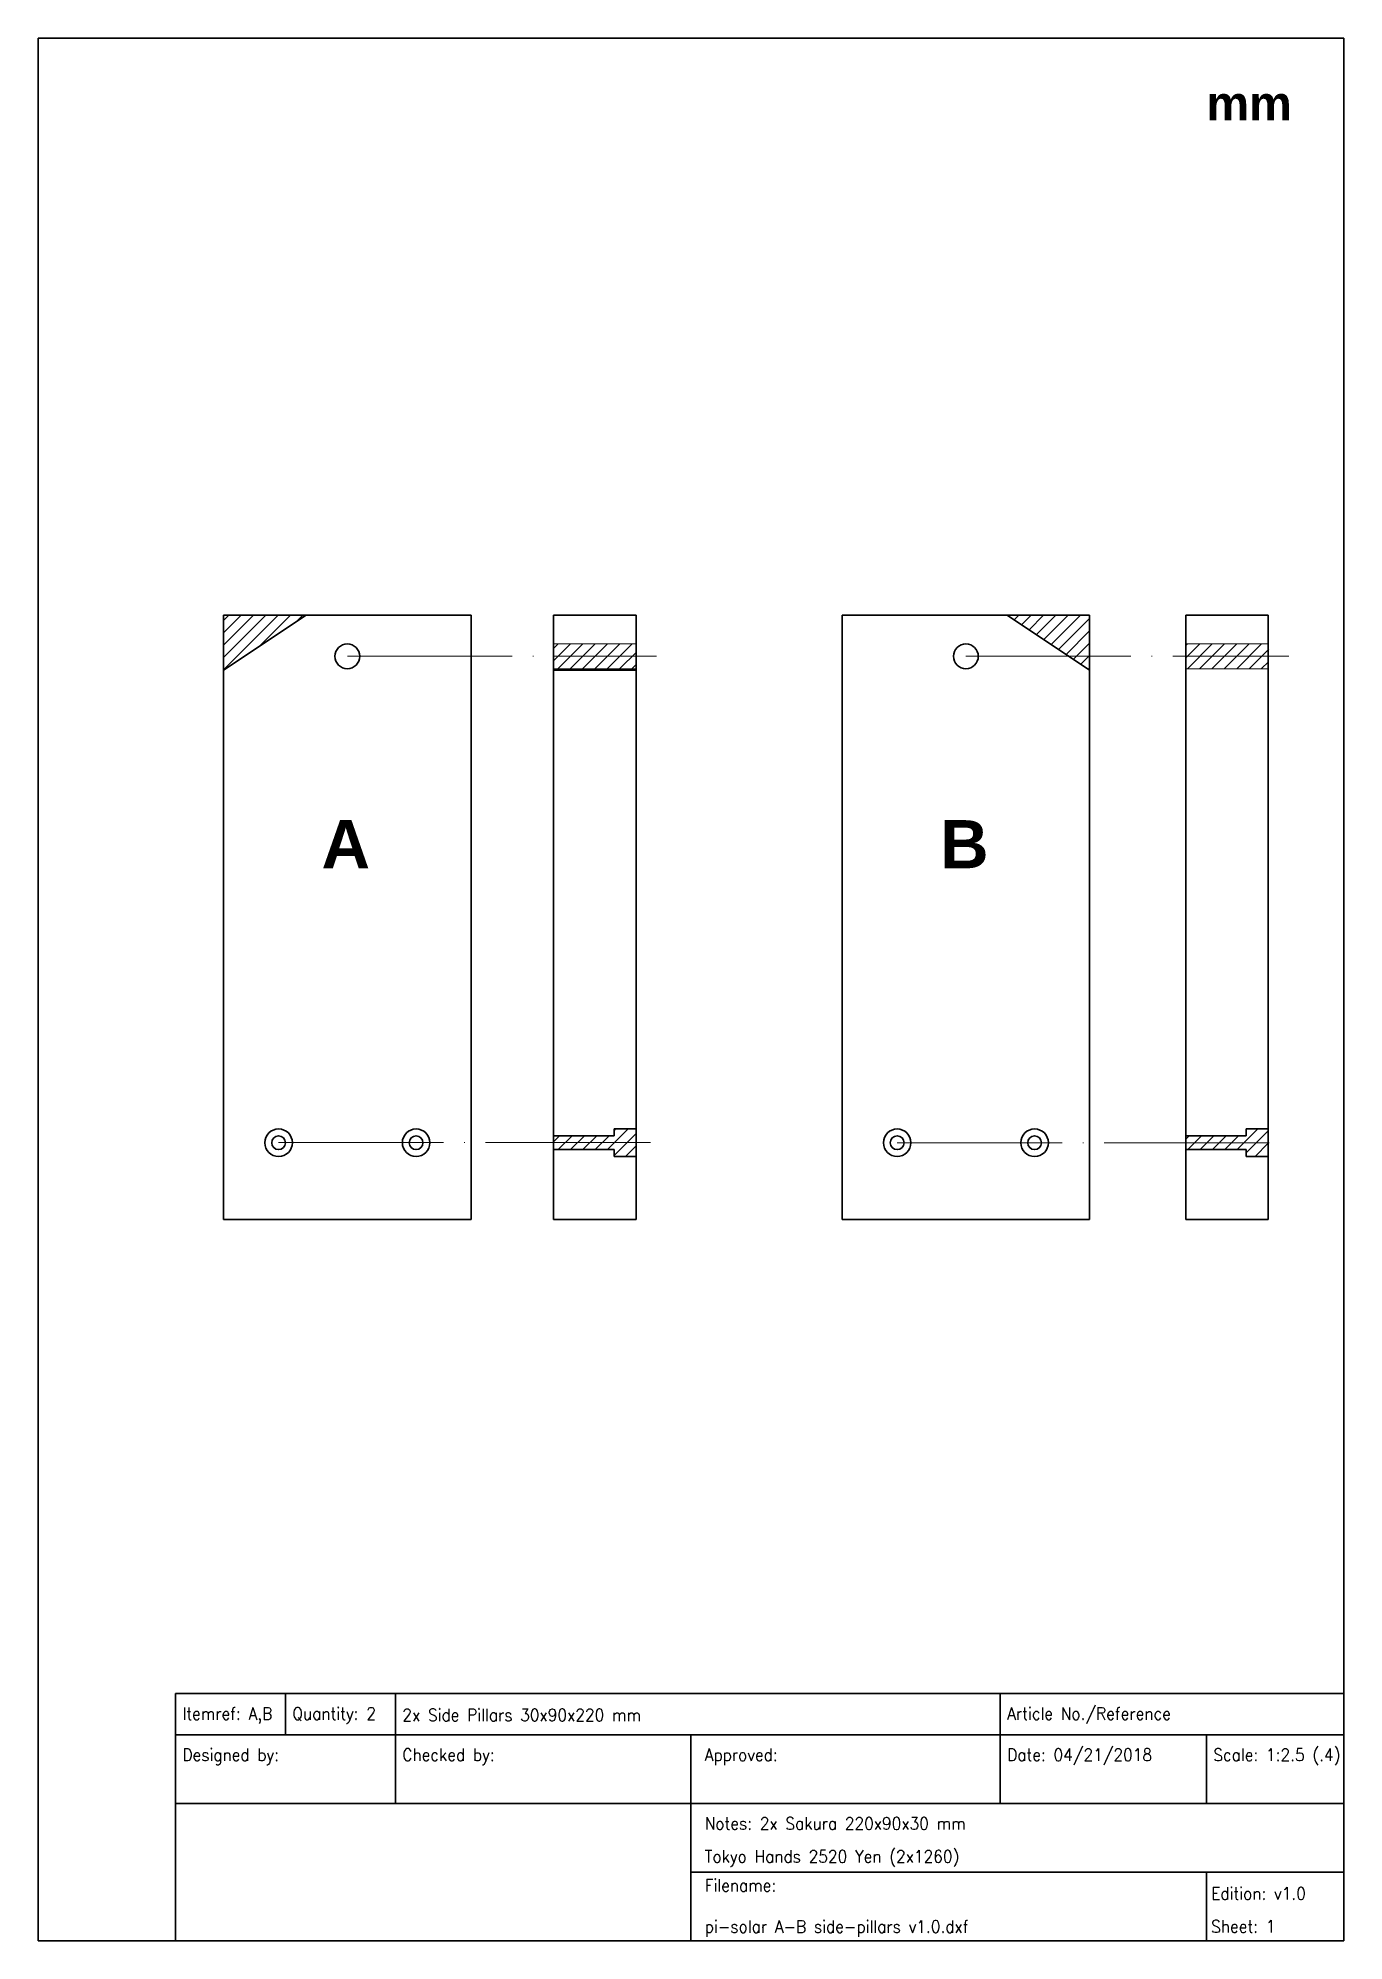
# Model space of a CAD drawing. Header units: millimetres. Extents: x 10 to 200, y 10 to 287.
import ezdxf

# ---------------------------------------------------------------- set-up
doc = ezdxf.new("R2010")
doc.units = ezdxf.units.MM
doc.linetypes.add('ACAD_ISO04W100', pattern=[30, 24, -3, 0, -3])
for name, color, linetype, lineweight, true_color in [('0 ... Background', 18, 'Continuous', 35, 0x000000), ('0 ... Base', 18, 'Continuous', 35, 0x000000), ('0 ... Construction', 18, 'ACAD_ISO04W100', 9, 0x000000), ('0 ... Cut', 18, 'Continuous', 35, 0x000000), ('0 ... Numbering', 18, 'Continuous', 70, 0x000000), ('0 ... Waste', 18, 'Continuous', 9, 0x000000)]:
    doc.layers.add(name, color=color, linetype=linetype, lineweight=lineweight, true_color=true_color)
doc.styles.add('textstyle11', font='Standard')
doc.styles.add('textstyle12', font='Standard')
doc.styles.add('textstyle13', font='Standard')
doc.styles.add('textstyle14', font='')
doc.styles.add('textstyle15', font='')
doc.styles.add('textstyle16', font='')
doc.styles.add('textstyle17', font='Standard')
doc.styles.add('textstyle18', font='Standard')
doc.styles.add('textstyle19', font='Standard')
doc.styles.add('textstyle20', font='Standard')
doc.styles.add('textstyle21', font='Standard')
doc.styles.add('textstyle22', font='Standard')
doc.styles.add('textstyle23', font='Standard')
doc.styles.add('textstyle24', font='Standard')
doc.styles.add('textstyle26', font='Standard')
doc.styles.get('textstyle14').set_extended_font_data('Arial', bold=True)
doc.styles.get('textstyle15').set_extended_font_data('Arial', bold=True)
doc.styles.get('textstyle16').set_extended_font_data('Arial', bold=True)
pattern_1 = [(405, (0, 0), (-0.8980256, 0.8980256), [])]

msp = doc.modelspace()

# ---------------------------------------------------------------- hatches: boundary and pattern name
at = {"layer": '0 ... Waste'}
h = msp.add_hatch(dxfattribs=at)
h.set_pattern_fill('ANSI31', color=256, scale=0.4, style=0, pattern_type=0)
h.paths.add_polyline_path([(49, 203), (37, 195), (37, 203)], flags=0)
h = msp.add_hatch(dxfattribs=at)
h.set_pattern_fill('ANSI31', color=256, scale=0.4, style=0, pattern_type=0)
h.paths.add_polyline_path([(163, 195), (151, 203), (163, 203)], flags=0)
h = msp.add_hatch(dxfattribs=at)
h.set_pattern_fill('LINE', color=256, scale=0.4, angle=225, style=0, pattern_type=0)
h.set_pattern_definition(pattern_1)
h.paths.add_polyline_path([(92.77, 195.22), (85, 195.2), (85, 198.8), (93, 198.8), (93.87, 198.75), (97.07, 198.75), (97, 195.2), (94.13, 195.22)], flags=0)
h = msp.add_hatch(dxfattribs=at)
h.set_pattern_fill('LINE', color=256, scale=0.4, angle=225, style=0, pattern_type=0)
h.set_pattern_definition(pattern_1)
h.paths.add_polyline_path([(184.77, 195.22), (177, 195.2), (177, 198.8), (185, 198.8), (185.87, 198.75), (189.07, 198.75), (189, 195.2), (186.13, 195.22)], flags=0)
h = msp.add_hatch(dxfattribs=at)
h.set_pattern_fill('LINE', color=256, scale=0.4, angle=225, style=0, pattern_type=0)
h.set_pattern_definition(pattern_1)
h.paths.add_polyline_path([(93.8, 125.2), (85, 125.2), (85, 127.2), (93.8, 127.2), (93.8, 128.2), (97, 128.2), (97, 124.2), (93.8, 124.2)], flags=0)
h = msp.add_hatch(dxfattribs=at)
h.set_pattern_fill('LINE', color=256, scale=0.4, angle=225, style=0, pattern_type=0)
h.set_pattern_definition(pattern_1)
h.paths.add_polyline_path([(185.8, 125.2), (177, 125.2), (177, 127.2), (185.8, 127.2), (185.8, 128.2), (189, 128.2), (189, 124.2), (185.8, 124.2)], flags=0)

# ---------------------------------------------------------------- linework, layer by layer
at = {"layer": '0 ... Background', "linetype": 'Continuous'}
for p, q in [((200, 287), (10, 287)), ((10, 287), (10, 10)), ((200, 10), (200, 287)), ((30, 46), (200, 46)), ((30, 40), (30, 46)), ((46, 40), (46, 46)), ((62, 40), (62, 46)), ((150, 40), (150, 46)), ((30, 40), (200, 40)), ((30, 10), (30, 40)), ((62, 30), (62, 40)), ((105, 30), (105, 40)), ((150, 30), (150, 40)), ((180, 30), (180, 40)), ((30, 30), (200, 30)), ((105, 10), (105, 30)), ((105, 20), (200, 20)), ((180, 10), (180, 20)), ((105, 10), (105, 15)), ((10, 10), (200, 10))]:
    msp.add_line(p, q, dxfattribs=at)
at = {"layer": '0 ... Base'}
for p, q in [((49, 203), (37, 195)), ((37, 195), (37, 203)), ((37, 203), (49, 203)), ((49, 203), (73, 203)), ((73, 115), (73, 203)), ((85, 203), (97, 203)), ((85, 198.8), (85, 203)), ((97, 198.8), (97, 203)), ((127, 203), (151, 203)), ((127, 115), (127, 203)), ((151, 203), (163, 195)), ((151, 203), (163, 203)), ((163, 195), (163, 203)), ((177, 203), (189, 203)), ((177, 198.8), (177, 203)), ((189, 198.8), (189, 203)), ((85, 195.2), (85, 198.8)), ((85, 198.8), (85, 198.8)), ((97, 195.2), (97, 198.8)), ((177, 195.2), (177, 198.8)), ((177, 198.8), (177, 198.8)), ((189, 195.2), (189, 198.8)), ((37, 115), (37, 195)), ((85, 115), (85, 195.2)), ((85, 195), (97, 195)), ((97, 115), (97, 195.2)), ((163, 115), (163, 195)), ((177, 115), (177, 195.2)), ((189, 115), (189, 195.2)), ((97, 128.2), (93.8, 128.2)), ((93.8, 127.2), (93.8, 128.2)), ((189, 128.2), (185.8, 128.2)), ((185.8, 127.2), (185.8, 128.2)), ((85, 127.2), (93.8, 127.2)), ((85, 125.2), (93.8, 125.2)), ((93.8, 124.2), (93.8, 125.2)), ((177, 127.2), (185.8, 127.2)), ((177, 125.2), (185.8, 125.2)), ((185.8, 124.2), (185.8, 125.2)), ((93.8, 124.2), (97, 124.2)), ((185.8, 124.2), (189, 124.2)), ((37, 115), (73, 115)), ((85, 115), (97, 115)), ((127, 115), (163, 115)), ((177, 115), (189, 115))]:
    msp.add_line(p, q, dxfattribs=at)
for centre, radius in [((55, 197), 1.8), ((145, 197), 1.8), ((45, 126.2), 2), ((65, 126.2), 2), ((135, 126.2), 2), ((155, 126.2), 2)]:
    msp.add_circle(centre, radius, dxfattribs=at)
at = {"layer": '0 ... Construction'}
for p, q in [((55, 197), (100, 197)), ((85, 198.8), (97, 198.8)), ((145, 197), (192, 197)), ((177, 198.8), (189, 198.8)), ((85, 195.2), (97, 195.2)), ((177, 195.2), (189, 195.2)), ((45, 126.25), (100, 126.25)), ((135, 126.2), (192, 126.2))]:
    msp.add_line(p, q, dxfattribs=at)
at = {"layer": '0 ... Cut'}
for centre in [(45, 126.2), (65, 126.2), (135, 126.2), (155, 126.2)]:
    msp.add_circle(centre, 1, dxfattribs=at)

# ---------------------------------------------------------------- texts
at = {"layer": '0 ... Background', "linetype": 'Continuous', "lineweight": 25, "char_height": 1.8, "width": 100}
for s, insert, attachment_point, style in [('Article No./Reference', (151, 44), 1, 'textstyle18'), ('Itemref: A,B', (31, 44), 1, 'textstyle12'), ('Quantity: 2', (47, 44), 1, 'textstyle13'), ('2x Side Pillars 30x90x220 mm', (63, 42), 7, 'textstyle17'), ('Designed by:', (31, 38), 1, 'textstyle19'), ('Checked by:', (63, 38), 1, 'textstyle20'), ('Approved:\\P\\P', (107, 38), 1, 'textstyle21'), ('Date: 04/21/2018', (151, 38), 1, 'textstyle23'), ('Scale: 1:2.5 (.4)', (181, 38), 1, 'textstyle24'), ('Filename:\\P\\Ppi-solar A-B side-pillars v1.0.dxf', (107, 19), 1, 'textstyle22')]:
    msp.add_mtext(s, dxfattribs=dict(at, insert=insert, attachment_point=attachment_point, style=style))
at = {"layer": '0 ... Background', "linetype": 'Continuous', "lineweight": 25, "char_height": 1.8, "attachment_point": 1, "line_spacing_factor": 0.8}
for s, insert, width, style in [('Notes: 2x Sakura 220x90x30 mm\\P\\PTokyo Hands 2520 Yen (2x1260)', (107, 28), 200, 'textstyle11'), ('Edition: v1.0\\P\\PSheet: 1', (180.69, 17.81), 100, 'textstyle26')]:
    msp.add_mtext(s, dxfattribs=dict(at, insert=insert, width=width, style=style))
at = {"layer": '0 ... Numbering', "attachment_point": 1}
for s, insert, char_height, style in [('mm', (180, 280), 5, 'textstyle14'), ('A', (51.24, 173.15), 7, 'textstyle15'), ('B', (141.24, 173.15), 7, 'textstyle16')]:
    msp.add_mtext(s, dxfattribs=dict(at, insert=insert, char_height=char_height, style=style))

doc.saveas('drawing.dxf')
